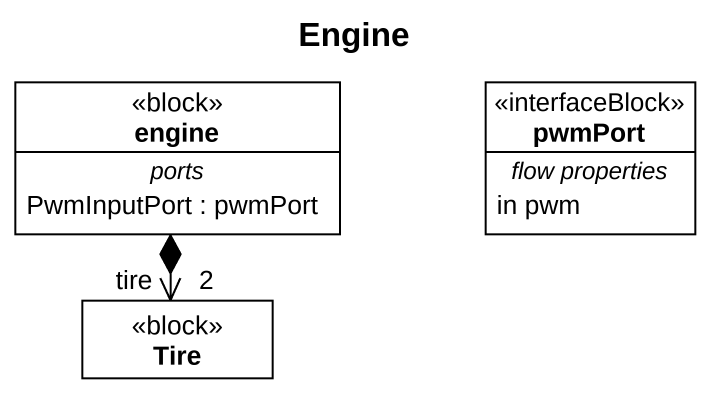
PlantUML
@startuml
title Engine
hide circle
hide empty members
class engine <<block>> {
  -- ports --
  PwmInputPort : pwmPort
}
class pwmPort <<interfaceBlock>> {
  -- flow properties --
  in pwm
}
class Tire <<block>>
engine *--> "tire\n2" Tire
@enduml
